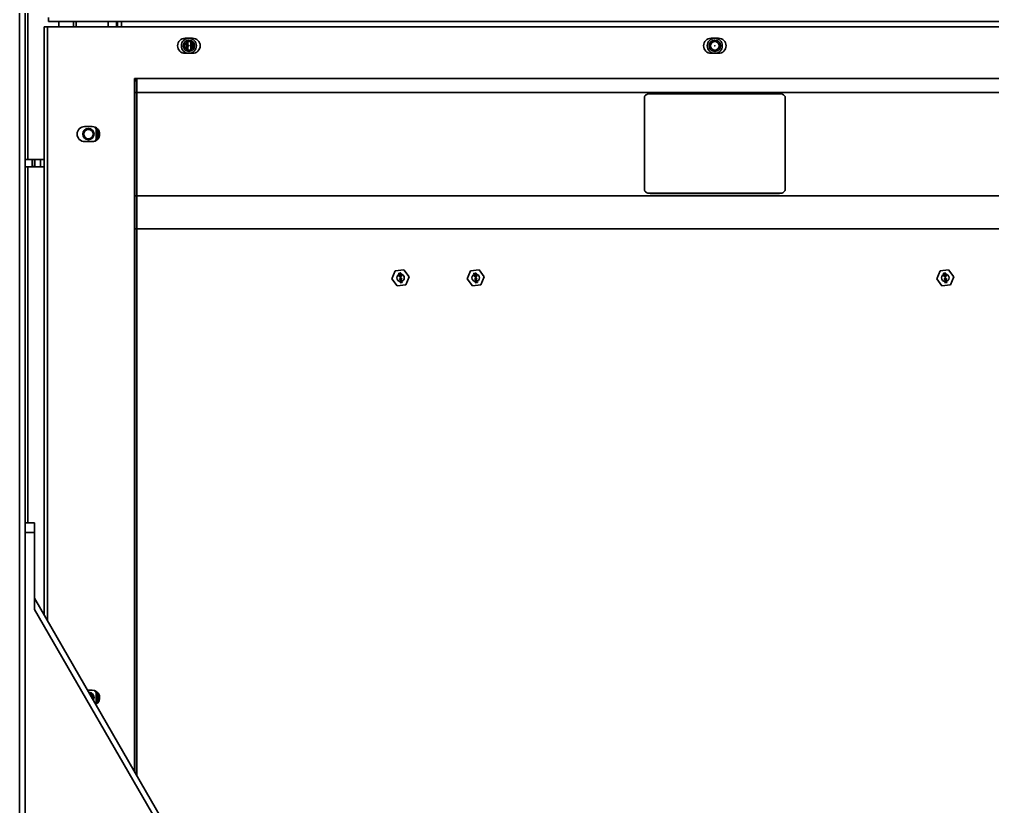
# Model space of a CAD drawing. Header units: millimetres. Extents: x 32496 to 166256, y 3504 to 23939.
# Drawn here: x 49077 to 49595, y 11638 to 12057 of the extents above; entities that cross this region are included whole.
import ezdxf

# ---------------------------------------------------------------- set-up
doc = ezdxf.new("R2010")
doc.units = ezdxf.units.MM
doc.layers.get('0').update_dxf_attribs({"lineweight": 35})

msp = doc.modelspace()

# ---------------------------------------------------------------- linework, layer by layer
at = {"linetype": 'Continuous'}
for p, q in [((49076.64, 13396.575), (49076.64, 10877.575)), ((49079.64, 12485.55), (49079.64, 11788.601)), ((49081.04, 12485.55), (49081.04, 11982.075)), ((49092.04, 12057.575), (49092.04, 12055.575)), ((49092.04, 12055.575), (49801.64, 12055.575)), ((49097.64, 12055.575), (49097.64, 12052.575)), ((49105.34, 12052.575), (49105.34, 12055.575)), ((49106.84, 12055.575), (49106.84, 12052.575)), ((49123.84, 12052.575), (49123.84, 12055.575)), ((49128.34, 12055.575), (49128.34, 12052.575)), ((49128.84, 12052.575), (49128.84, 12055.575)), ((49131.04, 12055.575), (49131.04, 12052.575)), ((49089.84, 12052.575), (49803.84, 12052.575)), ((49089.84, 11739.594), (49089.84, 12052.575)), ((49091.54, 12052.575), (49091.54, 11736.65)), ((49168.84, 12046.575), (49164.84, 12046.575)), ((49165.775, 12045.296), (49165.704, 12045.343)), ((49165.766, 12045.372), (49165.775, 12045.348)), ((49165.775, 12045.348), (49165.802, 12045.309)), ((49165.802, 12045.296), (49165.775, 12045.296)), ((49165.802, 12045.309), (49165.802, 12045.296)), ((49166.278, 12045.438), (49166.364, 12045.438)), ((49166.295, 12045.385), (49166.278, 12045.438)), ((49166.347, 12045.314), (49166.295, 12045.385)), ((49166.433, 12045.261), (49166.347, 12045.314)), ((49166.364, 12045.438), (49166.399, 12045.385)), ((49166.399, 12045.385), (49166.45, 12045.349)), ((49166.52, 12045.243), (49166.433, 12045.261)), ((49166.45, 12045.349), (49166.502, 12045.332)), ((49166.589, 12045.544), (49166.502, 12045.544)), ((49166.502, 12045.332), (49166.606, 12045.332)), ((49166.589, 12045.243), (49166.52, 12045.243)), ((49166.675, 12045.561), (49166.589, 12045.544)), ((49166.675, 12045.261), (49166.589, 12045.243)), ((49166.606, 12045.332), (49166.658, 12045.349)), ((49166.658, 12045.349), (49166.71, 12045.385)), ((49166.762, 12045.314), (49166.675, 12045.261)), ((49166.71, 12045.385), (49166.744, 12045.438)), ((49166.744, 12045.438), (49166.762, 12045.491)), ((49166.762, 12045.491), (49166.775, 12045.57)), ((49166.814, 12045.385), (49166.762, 12045.314)), ((49166.848, 12045.473), (49166.814, 12045.385)), ((49166.862, 12045.573), (49166.848, 12045.473)), ((49167.004, 12045.244), (49167.004, 12045.561)), ((49167.159, 12045.244), (49167.004, 12045.244)), ((49167.107, 12045.552), (49167.108, 12045.42)), ((49167.108, 12045.42), (49167.155, 12045.548)), ((49167.263, 12045.539), (49167.159, 12045.244)), ((49167.678, 12045.244), (49167.601, 12045.466)), ((49167.834, 12045.244), (49167.678, 12045.244)), ((49167.726, 12045.432), (49167.73, 12045.421)), ((49167.73, 12045.421), (49167.73, 12045.431)), ((49167.834, 12045.404), (49167.834, 12045.244)), ((49448.84, 12046.575), (49444.84, 12046.575)), ((49445.775, 12045.296), (49445.704, 12045.343)), ((49445.766, 12045.372), (49445.775, 12045.348)), ((49445.775, 12045.348), (49445.802, 12045.309)), ((49445.802, 12045.296), (49445.775, 12045.296)), ((49445.802, 12045.309), (49445.802, 12045.296)), ((49446.278, 12045.438), (49446.364, 12045.438)), ((49446.295, 12045.385), (49446.278, 12045.438)), ((49446.347, 12045.314), (49446.295, 12045.385)), ((49446.433, 12045.261), (49446.347, 12045.314)), ((49446.364, 12045.438), (49446.399, 12045.385)), ((49446.399, 12045.385), (49446.45, 12045.349)), ((49446.52, 12045.243), (49446.433, 12045.261)), ((49446.45, 12045.349), (49446.502, 12045.332)), ((49446.589, 12045.544), (49446.502, 12045.544)), ((49446.502, 12045.332), (49446.606, 12045.332)), ((49446.589, 12045.243), (49446.52, 12045.243)), ((49446.675, 12045.561), (49446.589, 12045.544)), ((49446.675, 12045.261), (49446.589, 12045.243)), ((49446.606, 12045.332), (49446.658, 12045.349)), ((49446.658, 12045.349), (49446.71, 12045.385)), ((49446.762, 12045.314), (49446.675, 12045.261)), ((49446.71, 12045.385), (49446.744, 12045.438)), ((49446.744, 12045.438), (49446.762, 12045.491)), ((49446.762, 12045.491), (49446.775, 12045.57)), ((49446.814, 12045.385), (49446.762, 12045.314)), ((49446.848, 12045.473), (49446.814, 12045.385)), ((49446.862, 12045.573), (49446.848, 12045.473)), ((49447.004, 12045.244), (49447.004, 12045.561)), ((49447.159, 12045.244), (49447.004, 12045.244)), ((49447.107, 12045.552), (49447.108, 12045.42)), ((49447.108, 12045.42), (49447.155, 12045.548)), ((49447.263, 12045.539), (49447.159, 12045.244)), ((49447.678, 12045.244), (49447.601, 12045.466)), ((49447.834, 12045.244), (49447.678, 12045.244)), ((49447.726, 12045.432), (49447.73, 12045.421)), ((49447.73, 12045.421), (49447.73, 12045.431)), ((49447.834, 12045.404), (49447.834, 12045.244)), ((49165.566, 12040.729), (49165.566, 12044.422)), ((49166.273, 12044.749), (49166.273, 12040.402)), ((49167.808, 12040.548), (49167.808, 12044.603)), ((49167.95, 12044.523), (49167.95, 12040.628)), ((49168.335, 12044.244), (49168.335, 12040.907)), ((49164.84, 12038.575), (49168.84, 12038.575)), ((49444.84, 12038.575), (49448.84, 12038.575)), ((49137.94, 12025.075), (49139.14, 12025.075)), ((49137.94, 12023.875), (49137.94, 12025.075)), ((49139.14, 12025.075), (49754.54, 12025.075)), ((49139.14, 12025.075), (49139.14, 11654.204)), ((49138.94, 12023.876), (49137.94, 12023.876)), ((49137.94, 12023.875), (49137.94, 11656.283)), ((49138.94, 11654.551), (49138.94, 12023.875)), ((49138.94, 12017.753), (49137.94, 12017.753)), ((49754.54, 12017.753), (49139.14, 12017.753)), ((49409.34, 11966.134), (49409.34, 12014.96)), ((49412.34, 12017.081), (49481.34, 12017.081)), ((49484.34, 12014.96), (49484.34, 11966.134)), ((49139.14, 12005.075), (49138.94, 12005.075)), ((49139.14, 12005.075), (49138.94, 12005.075)), ((49139.14, 12004.875), (49138.94, 12004.875)), ((49115.34, 11999.575), (49111.34, 11999.575)), ((49117.538, 11998.288), (49117.958, 11998.559)), ((49118.038, 11998.288), (49117.538, 11998.288)), ((49117.538, 11992.863), (49117.538, 11998.288)), ((49117.99, 11998.568), (49117.958, 11998.559)), ((49118.038, 11998.288), (49118.12, 11998.312)), ((49118.038, 11998.288), (49118.038, 11992.863)), ((49139.14, 11999.075), (49138.94, 11999.075)), ((49118.117, 11993.315), (49118.117, 11997.836)), ((49118.925, 11995.575), (49118.925, 11995.569)), ((49119.063, 11996.467), (49118.963, 11996.356)), ((49118.963, 11994.795), (49119.063, 11994.684)), ((49119.09, 11994.213), (49119.09, 11996.938)), ((49111.34, 11991.575), (49115.34, 11991.575)), ((49117.538, 11992.863), (49118.038, 11992.863)), ((49117.958, 11992.592), (49117.538, 11992.863)), ((49117.958, 11992.592), (49117.99, 11992.583)), ((49118.12, 11992.839), (49118.038, 11992.863)), ((49079.64, 11982.075), (49089.84, 11982.075)), ((49079.64, 11978.075), (49089.84, 11978.075)), ((49081.04, 11978.075), (49081.04, 11788.601)), ((49083.44, 11978.275), (49083.44, 11982.075)), ((49083.44, 11978.275), (49084.64, 11978.275)), ((49084.64, 11978.275), (49084.64, 11982.075)), ((49084.84, 11978.075), (49084.84, 11982.075)), ((49087.84, 11982.075), (49087.84, 11978.075)), ((49137.94, 11962.753), (49138.94, 11962.753)), ((49139.14, 11962.753), (49754.54, 11962.753)), ((49481.34, 11964.048), (49412.34, 11964.048)), ((49412.34, 11964.048), (49412.34, 11964.013)), ((49481.34, 11964.013), (49412.34, 11964.013)), ((49481.34, 11964.013), (49481.34, 11964.048)), ((49138.94, 11945.075), (49137.94, 11945.075)), ((49139.14, 11944.075), (49138.94, 11944.075)), ((49754.54, 11945.075), (49139.14, 11945.075)), ((49274.957, 11918.498), (49276.748, 11922.755)), ((49281.331, 11923.333), (49276.748, 11922.755)), ((49278.629, 11921.506), (49278.755, 11921.522)), ((49278.735, 11920.662), (49278.629, 11921.506)), ((49279.394, 11920.745), (49278.735, 11920.662)), ((49278.755, 11921.522), (49278.846, 11920.802)), ((49278.846, 11920.802), (49279.251, 11920.853)), ((49279.11, 11921.365), (49279.1, 11921.237)), ((49279.119, 11921.089), (49279.1, 11921.237)), ((49279.17, 11921.498), (49279.11, 11921.365)), ((49279.119, 11921.089), (49279.16, 11920.968)), ((49279.16, 11920.968), (49279.251, 11920.853)), ((49279.262, 11921.585), (49279.17, 11921.498)), ((49279.227, 11921.253), (49279.24, 11921.356)), ((49279.227, 11921.253), (49279.245, 11921.105)), ((49279.24, 11921.356), (49279.281, 11921.437)), ((49279.283, 11921.009), (49279.245, 11921.105)), ((49279.382, 11921.651), (49279.262, 11921.585)), ((49279.281, 11921.437), (49279.351, 11921.496)), ((49279.372, 11920.919), (49279.283, 11921.009)), ((49279.351, 11921.496), (49279.423, 11921.53)), ((49279.372, 11920.919), (49279.394, 11920.745)), ((49279.382, 11921.651), (49279.484, 11921.664)), ((49279.474, 11921.537), (49279.423, 11921.53)), ((49279.474, 11921.537), (49279.553, 11921.521)), ((49279.617, 11921.63), (49279.484, 11921.664)), ((49279.553, 11921.521), (49279.635, 11921.481)), ((49279.698, 11920.985), (49279.603, 11920.923)), ((49279.622, 11920.774), (49279.603, 11920.923)), ((49279.727, 11921.569), (49279.617, 11921.63)), ((49279.622, 11920.774), (49279.717, 11920.836)), ((49279.635, 11921.481), (49279.695, 11921.413)), ((49279.695, 11921.413), (49279.733, 11921.317)), ((49279.739, 11921.066), (49279.698, 11920.985)), ((49279.717, 11920.836), (49279.809, 11920.924)), ((49279.819, 11921.454), (49279.727, 11921.569)), ((49279.752, 11921.168), (49279.733, 11921.317)), ((49279.752, 11921.168), (49279.739, 11921.066)), ((49279.809, 11920.924), (49279.869, 11921.057)), ((49279.86, 11921.333), (49279.819, 11921.454)), ((49279.824, 11920.598), (49279.951, 11920.614)), ((49279.911, 11919.903), (49279.824, 11920.598)), ((49279.86, 11921.333), (49279.879, 11921.184)), ((49279.869, 11921.057), (49279.879, 11921.184)), ((49279.951, 11920.614), (49280.063, 11919.721)), ((49281.331, 11923.333), (49284.122, 11919.653)), ((49314.957, 11918.498), (49316.748, 11922.755)), ((49321.331, 11923.333), (49316.748, 11922.755)), ((49318.629, 11921.506), (49318.755, 11921.522)), ((49318.735, 11920.662), (49318.629, 11921.506)), ((49319.394, 11920.745), (49318.735, 11920.662)), ((49318.755, 11921.522), (49318.846, 11920.802)), ((49318.846, 11920.802), (49319.251, 11920.853)), ((49319.11, 11921.365), (49319.1, 11921.237)), ((49319.119, 11921.089), (49319.1, 11921.237)), ((49319.17, 11921.498), (49319.11, 11921.365)), ((49319.119, 11921.089), (49319.16, 11920.968)), ((49319.16, 11920.968), (49319.251, 11920.853)), ((49319.262, 11921.585), (49319.17, 11921.498)), ((49319.227, 11921.253), (49319.24, 11921.356)), ((49319.227, 11921.253), (49319.245, 11921.105)), ((49319.24, 11921.356), (49319.281, 11921.437)), ((49319.283, 11921.009), (49319.245, 11921.105)), ((49319.382, 11921.651), (49319.262, 11921.585)), ((49319.281, 11921.437), (49319.351, 11921.496)), ((49319.372, 11920.919), (49319.283, 11921.009)), ((49319.351, 11921.496), (49319.423, 11921.53)), ((49319.372, 11920.919), (49319.394, 11920.745)), ((49319.382, 11921.651), (49319.484, 11921.664)), ((49319.474, 11921.537), (49319.423, 11921.53)), ((49319.474, 11921.537), (49319.553, 11921.521)), ((49319.617, 11921.63), (49319.484, 11921.664)), ((49319.553, 11921.521), (49319.635, 11921.481)), ((49319.698, 11920.985), (49319.603, 11920.923)), ((49319.622, 11920.774), (49319.603, 11920.923)), ((49319.727, 11921.569), (49319.617, 11921.63)), ((49319.622, 11920.774), (49319.717, 11920.836)), ((49319.635, 11921.481), (49319.695, 11921.413)), ((49319.695, 11921.413), (49319.733, 11921.317)), ((49319.739, 11921.066), (49319.698, 11920.985)), ((49319.717, 11920.836), (49319.809, 11920.924)), ((49319.819, 11921.454), (49319.727, 11921.569)), ((49319.752, 11921.168), (49319.733, 11921.317)), ((49319.752, 11921.168), (49319.739, 11921.066)), ((49319.809, 11920.924), (49319.869, 11921.057)), ((49319.86, 11921.333), (49319.819, 11921.454)), ((49319.824, 11920.598), (49319.951, 11920.614)), ((49319.911, 11919.903), (49319.824, 11920.598)), ((49319.86, 11921.333), (49319.879, 11921.184)), ((49319.869, 11921.057), (49319.879, 11921.184)), ((49319.951, 11920.614), (49320.063, 11919.721)), ((49321.331, 11923.333), (49324.122, 11919.653)), ((49564.957, 11918.498), (49566.748, 11922.755)), ((49571.331, 11923.333), (49566.748, 11922.755)), ((49568.629, 11921.506), (49568.755, 11921.522)), ((49568.735, 11920.662), (49568.629, 11921.506)), ((49569.394, 11920.745), (49568.735, 11920.662)), ((49568.755, 11921.522), (49568.846, 11920.802)), ((49568.846, 11920.802), (49569.251, 11920.853)), ((49569.11, 11921.365), (49569.1, 11921.237)), ((49569.119, 11921.089), (49569.1, 11921.237)), ((49569.17, 11921.498), (49569.11, 11921.365)), ((49569.119, 11921.089), (49569.16, 11920.968)), ((49569.16, 11920.968), (49569.251, 11920.853)), ((49569.262, 11921.585), (49569.17, 11921.498)), ((49569.227, 11921.253), (49569.24, 11921.356)), ((49569.227, 11921.253), (49569.245, 11921.105)), ((49569.24, 11921.356), (49569.281, 11921.437)), ((49569.283, 11921.009), (49569.245, 11921.105)), ((49569.382, 11921.651), (49569.262, 11921.585)), ((49569.281, 11921.437), (49569.351, 11921.496)), ((49569.372, 11920.919), (49569.283, 11921.009)), ((49569.351, 11921.496), (49569.423, 11921.53)), ((49569.372, 11920.919), (49569.394, 11920.745)), ((49569.382, 11921.651), (49569.484, 11921.664)), ((49569.474, 11921.537), (49569.423, 11921.53)), ((49569.474, 11921.537), (49569.553, 11921.521)), ((49569.617, 11921.63), (49569.484, 11921.664)), ((49569.553, 11921.521), (49569.635, 11921.481)), ((49569.698, 11920.985), (49569.603, 11920.923)), ((49569.622, 11920.774), (49569.603, 11920.923)), ((49569.727, 11921.569), (49569.617, 11921.63)), ((49569.622, 11920.774), (49569.717, 11920.836)), ((49569.635, 11921.481), (49569.695, 11921.413)), ((49569.695, 11921.413), (49569.733, 11921.317)), ((49569.739, 11921.066), (49569.698, 11920.985)), ((49569.717, 11920.836), (49569.809, 11920.924)), ((49569.819, 11921.454), (49569.727, 11921.569)), ((49569.752, 11921.168), (49569.733, 11921.317)), ((49569.752, 11921.168), (49569.739, 11921.066)), ((49569.809, 11920.924), (49569.869, 11921.057)), ((49569.86, 11921.333), (49569.819, 11921.454)), ((49569.824, 11920.598), (49569.951, 11920.614)), ((49569.911, 11919.903), (49569.824, 11920.598)), ((49569.86, 11921.333), (49569.879, 11921.184)), ((49569.869, 11921.057), (49569.879, 11921.184)), ((49569.951, 11920.614), (49570.063, 11919.721)), ((49571.331, 11923.333), (49574.122, 11919.653)), ((49277.749, 11914.818), (49274.957, 11918.498)), ((49277.749, 11914.818), (49282.331, 11915.396)), ((49278.814, 11920.244), (49278.807, 11920.092)), ((49278.819, 11919.993), (49278.807, 11920.092)), ((49278.852, 11920.349), (49278.814, 11920.244)), ((49278.819, 11919.993), (49278.867, 11919.822)), ((49278.94, 11920.461), (49278.852, 11920.349)), ((49278.867, 11919.822), (49278.93, 11919.729)), ((49278.93, 11919.729), (49279.044, 11919.643)), ((49278.937, 11920.083), (49278.946, 11920.21)), ((49278.937, 11920.083), (49278.949, 11919.984)), ((49279.039, 11920.499), (49278.94, 11920.461)), ((49278.946, 11920.21), (49278.988, 11920.291)), ((49278.99, 11919.863), (49278.949, 11919.984)), ((49278.988, 11920.291), (49279.057, 11920.35)), ((49279.05, 11919.795), (49278.99, 11919.863)), ((49278.998, 11918.579), (49279.682, 11918.665)), ((49279.016, 11918.43), (49278.998, 11918.579)), ((49279.016, 11918.43), (49279.775, 11917.921)), ((49279.039, 11920.499), (49279.089, 11920.505)), ((49279.044, 11919.643), (49279.148, 11919.631)), ((49279.132, 11919.755), (49279.05, 11919.795)), ((49279.108, 11920.357), (49279.057, 11920.35)), ((49279.194, 11920.493), (49279.089, 11920.505)), ((49279.108, 11920.357), (49279.216, 11920.32)), ((49279.116, 11917.636), (49280.307, 11917.786)), ((49279.145, 11917.413), (49279.116, 11917.636)), ((49279.132, 11919.755), (49279.148, 11919.631)), ((49279.145, 11917.413), (49280.255, 11917.175)), ((49279.276, 11920.453), (49279.194, 11920.493)), ((49279.216, 11920.32), (49279.937, 11919.705)), ((49279.7, 11918.516), (49279.219, 11918.456)), ((49279.753, 11918.095), (49279.219, 11918.456)), ((49280.255, 11917.175), (49279.238, 11916.669)), ((49279.266, 11916.446), (49279.238, 11916.669)), ((49280.457, 11916.596), (49279.266, 11916.446)), ((49279.271, 11919.268), (49279.448, 11919.291)), ((49279.277, 11919.219), (49279.271, 11919.268)), ((49279.911, 11919.903), (49279.276, 11920.453)), ((49279.455, 11919.241), (49279.277, 11919.219)), ((49279.328, 11919.427), (49279.306, 11919.399)), ((49279.306, 11919.399), (49279.448, 11919.291)), ((49279.499, 11919.297), (49279.328, 11919.427)), ((49279.455, 11919.241), (49279.344, 11919.101)), ((49279.344, 11919.101), (49279.372, 11919.08)), ((49279.372, 11919.08), (49279.505, 11919.248)), ((49280.326, 11917.637), (49279.388, 11917.519)), ((49280.369, 11917.29), (49279.388, 11917.519)), ((49279.632, 11919.465), (49279.499, 11919.297)), ((49279.501, 11916.626), (49280.395, 11917.092)), ((49279.501, 11916.626), (49280.438, 11916.745)), ((49279.505, 11919.248), (49279.676, 11919.118)), ((49279.55, 11919.304), (49279.661, 11919.443)), ((49279.55, 11919.304), (49279.727, 11919.326)), ((49279.733, 11919.276), (49279.556, 11919.254)), ((49279.698, 11919.146), (49279.556, 11919.254)), ((49279.661, 11919.443), (49279.632, 11919.465)), ((49279.65, 11918.913), (49279.802, 11918.932)), ((49279.682, 11918.665), (49279.65, 11918.913)), ((49279.676, 11919.118), (49279.698, 11919.146)), ((49279.753, 11918.095), (49279.7, 11918.516)), ((49279.727, 11919.326), (49279.733, 11919.276)), ((49279.927, 11917.94), (49279.775, 11917.921)), ((49279.802, 11918.932), (49279.834, 11918.684)), ((49279.834, 11918.684), (49280.188, 11918.729)), ((49280.207, 11918.58), (49279.852, 11918.535)), ((49279.852, 11918.535), (49279.927, 11917.94)), ((49280.063, 11919.721), (49279.937, 11919.705)), ((49280.188, 11918.729), (49280.207, 11918.58)), ((49280.307, 11917.786), (49280.326, 11917.637)), ((49280.369, 11917.29), (49280.395, 11917.092)), ((49280.438, 11916.745), (49280.457, 11916.596)), ((49284.122, 11919.653), (49282.331, 11915.396)), ((49317.749, 11914.818), (49314.957, 11918.498)), ((49317.749, 11914.818), (49322.331, 11915.396)), ((49318.814, 11920.244), (49318.807, 11920.092)), ((49318.819, 11919.993), (49318.807, 11920.092)), ((49318.852, 11920.349), (49318.814, 11920.244)), ((49318.819, 11919.993), (49318.867, 11919.822)), ((49318.94, 11920.461), (49318.852, 11920.349)), ((49318.867, 11919.822), (49318.93, 11919.729)), ((49318.93, 11919.729), (49319.044, 11919.643)), ((49318.937, 11920.083), (49318.946, 11920.21)), ((49318.937, 11920.083), (49318.949, 11919.984)), ((49319.039, 11920.499), (49318.94, 11920.461)), ((49318.946, 11920.21), (49318.988, 11920.291)), ((49318.99, 11919.863), (49318.949, 11919.984)), ((49318.988, 11920.291), (49319.057, 11920.35)), ((49319.05, 11919.795), (49318.99, 11919.863)), ((49318.998, 11918.579), (49319.682, 11918.665)), ((49319.016, 11918.43), (49318.998, 11918.579)), ((49319.016, 11918.43), (49319.775, 11917.921)), ((49319.039, 11920.499), (49319.089, 11920.505)), ((49319.044, 11919.643), (49319.148, 11919.631)), ((49319.132, 11919.755), (49319.05, 11919.795)), ((49319.108, 11920.357), (49319.057, 11920.35)), ((49319.194, 11920.493), (49319.089, 11920.505)), ((49319.108, 11920.357), (49319.216, 11920.32)), ((49319.116, 11917.636), (49320.307, 11917.786)), ((49319.145, 11917.413), (49319.116, 11917.636)), ((49319.132, 11919.755), (49319.148, 11919.631)), ((49319.145, 11917.413), (49320.255, 11917.175)), ((49319.276, 11920.453), (49319.194, 11920.493)), ((49319.216, 11920.32), (49319.937, 11919.705)), ((49319.7, 11918.516), (49319.219, 11918.456)), ((49319.753, 11918.095), (49319.219, 11918.456)), ((49320.255, 11917.175), (49319.238, 11916.669)), ((49319.266, 11916.446), (49319.238, 11916.669)), ((49320.457, 11916.596), (49319.266, 11916.446)), ((49319.271, 11919.268), (49319.448, 11919.291)), ((49319.277, 11919.219), (49319.271, 11919.268)), ((49319.911, 11919.903), (49319.276, 11920.453)), ((49319.455, 11919.241), (49319.277, 11919.219)), ((49319.328, 11919.427), (49319.306, 11919.399)), ((49319.306, 11919.399), (49319.448, 11919.291)), ((49319.499, 11919.297), (49319.328, 11919.427)), ((49319.455, 11919.241), (49319.344, 11919.101)), ((49319.344, 11919.101), (49319.372, 11919.08)), ((49319.372, 11919.08), (49319.505, 11919.248)), ((49320.326, 11917.637), (49319.388, 11917.519)), ((49320.369, 11917.29), (49319.388, 11917.519)), ((49319.632, 11919.465), (49319.499, 11919.297)), ((49319.501, 11916.626), (49320.395, 11917.092)), ((49319.501, 11916.626), (49320.438, 11916.745)), ((49319.505, 11919.248), (49319.676, 11919.118)), ((49319.55, 11919.304), (49319.661, 11919.443)), ((49319.55, 11919.304), (49319.727, 11919.326)), ((49319.733, 11919.276), (49319.556, 11919.254)), ((49319.698, 11919.146), (49319.556, 11919.254)), ((49319.661, 11919.443), (49319.632, 11919.465)), ((49319.65, 11918.913), (49319.802, 11918.932)), ((49319.682, 11918.665), (49319.65, 11918.913)), ((49319.676, 11919.118), (49319.698, 11919.146)), ((49319.753, 11918.095), (49319.7, 11918.516)), ((49319.727, 11919.326), (49319.733, 11919.276)), ((49319.927, 11917.94), (49319.775, 11917.921)), ((49319.802, 11918.932), (49319.834, 11918.684)), ((49319.834, 11918.684), (49320.188, 11918.729)), ((49320.207, 11918.58), (49319.852, 11918.535)), ((49319.852, 11918.535), (49319.927, 11917.94)), ((49320.063, 11919.721), (49319.937, 11919.705)), ((49320.188, 11918.729), (49320.207, 11918.58)), ((49320.307, 11917.786), (49320.326, 11917.637)), ((49320.369, 11917.29), (49320.395, 11917.092)), ((49320.438, 11916.745), (49320.457, 11916.596)), ((49324.122, 11919.653), (49322.331, 11915.396)), ((49567.749, 11914.818), (49564.957, 11918.498)), ((49567.749, 11914.818), (49572.331, 11915.396)), ((49568.814, 11920.244), (49568.807, 11920.092)), ((49568.819, 11919.993), (49568.807, 11920.092)), ((49568.852, 11920.349), (49568.814, 11920.244)), ((49568.819, 11919.993), (49568.867, 11919.822)), ((49568.94, 11920.461), (49568.852, 11920.349)), ((49568.867, 11919.822), (49568.93, 11919.729)), ((49568.93, 11919.729), (49569.044, 11919.643)), ((49568.937, 11920.083), (49568.946, 11920.21)), ((49568.937, 11920.083), (49568.949, 11919.984)), ((49569.039, 11920.499), (49568.94, 11920.461)), ((49568.946, 11920.21), (49568.988, 11920.291)), ((49568.99, 11919.863), (49568.949, 11919.984)), ((49568.988, 11920.291), (49569.057, 11920.35)), ((49569.05, 11919.795), (49568.99, 11919.863)), ((49568.998, 11918.579), (49569.682, 11918.665)), ((49569.016, 11918.43), (49568.998, 11918.579)), ((49569.016, 11918.43), (49569.775, 11917.921)), ((49569.039, 11920.499), (49569.089, 11920.505)), ((49569.044, 11919.643), (49569.148, 11919.631)), ((49569.132, 11919.755), (49569.05, 11919.795)), ((49569.108, 11920.357), (49569.057, 11920.35)), ((49569.194, 11920.493), (49569.089, 11920.505)), ((49569.108, 11920.357), (49569.216, 11920.32)), ((49569.116, 11917.636), (49570.307, 11917.786)), ((49569.145, 11917.413), (49569.116, 11917.636)), ((49569.132, 11919.755), (49569.148, 11919.631)), ((49569.145, 11917.413), (49570.255, 11917.175)), ((49569.276, 11920.453), (49569.194, 11920.493)), ((49569.216, 11920.32), (49569.937, 11919.705)), ((49569.7, 11918.516), (49569.219, 11918.456)), ((49569.753, 11918.095), (49569.219, 11918.456)), ((49570.255, 11917.175), (49569.238, 11916.669)), ((49569.266, 11916.446), (49569.238, 11916.669)), ((49570.457, 11916.596), (49569.266, 11916.446)), ((49569.271, 11919.268), (49569.448, 11919.291)), ((49569.277, 11919.219), (49569.271, 11919.268)), ((49569.911, 11919.903), (49569.276, 11920.453)), ((49569.455, 11919.241), (49569.277, 11919.219)), ((49569.328, 11919.427), (49569.306, 11919.399)), ((49569.306, 11919.399), (49569.448, 11919.291)), ((49569.499, 11919.297), (49569.328, 11919.427)), ((49569.455, 11919.241), (49569.344, 11919.101)), ((49569.344, 11919.101), (49569.372, 11919.08)), ((49569.372, 11919.08), (49569.505, 11919.248)), ((49570.326, 11917.637), (49569.388, 11917.519)), ((49570.369, 11917.29), (49569.388, 11917.519)), ((49569.632, 11919.465), (49569.499, 11919.297)), ((49569.501, 11916.626), (49570.395, 11917.092)), ((49569.501, 11916.626), (49570.438, 11916.745)), ((49569.505, 11919.248), (49569.676, 11919.118)), ((49569.55, 11919.304), (49569.661, 11919.443)), ((49569.55, 11919.304), (49569.727, 11919.326)), ((49569.733, 11919.276), (49569.556, 11919.254)), ((49569.698, 11919.146), (49569.556, 11919.254)), ((49569.661, 11919.443), (49569.632, 11919.465)), ((49569.65, 11918.913), (49569.802, 11918.932)), ((49569.682, 11918.665), (49569.65, 11918.913)), ((49569.676, 11919.118), (49569.698, 11919.146)), ((49569.753, 11918.095), (49569.7, 11918.516)), ((49569.727, 11919.326), (49569.733, 11919.276)), ((49569.927, 11917.94), (49569.775, 11917.921)), ((49569.802, 11918.932), (49569.834, 11918.684)), ((49569.834, 11918.684), (49570.188, 11918.729)), ((49570.207, 11918.58), (49569.852, 11918.535)), ((49569.852, 11918.535), (49569.927, 11917.94)), ((49570.063, 11919.721), (49569.937, 11919.705)), ((49570.188, 11918.729), (49570.207, 11918.58)), ((49570.307, 11917.786), (49570.326, 11917.637)), ((49570.369, 11917.29), (49570.395, 11917.092)), ((49570.438, 11916.745), (49570.457, 11916.596)), ((49574.122, 11919.653), (49572.331, 11915.396)), ((49138.94, 11898.986), (49139.14, 11898.986)), ((49138.94, 11897.947), (49139.14, 11897.947)), ((49079.64, 11788.601), (49084.64, 11788.601)), ((49079.64, 11508.601), (49079.64, 11788.601)), ((49084.64, 11742.601), (49084.64, 11788.601)), ((49079.64, 11783.601), (49084.64, 11783.601)), ((49138.94, 11768.806), (49139.14, 11768.806)), ((49084.64, 11748.601), (49584.64, 10882.575)), ((49084.64, 11742.601), (49581.176, 10882.575)), ((49115.34, 11699.575), (49112.945, 11699.575)), ((49117.538, 11698.288), (49117.958, 11698.559)), ((49118.038, 11698.288), (49117.538, 11698.288)), ((49117.538, 11692.863), (49117.538, 11698.288)), ((49117.99, 11698.568), (49117.958, 11698.559)), ((49118.038, 11698.288), (49118.12, 11698.312)), ((49118.038, 11698.288), (49118.038, 11692.863)), ((49118.117, 11693.315), (49118.117, 11697.836)), ((49117.538, 11692.863), (49118.038, 11692.863)), ((49117.958, 11692.592), (49117.538, 11692.863)), ((49118.12, 11692.839), (49118.038, 11692.863)), ((49118.925, 11695.575), (49118.925, 11695.569)), ((49119.063, 11696.467), (49118.963, 11696.356)), ((49118.963, 11694.795), (49119.063, 11694.684)), ((49119.09, 11694.213), (49119.09, 11696.938)), ((49117.958, 11692.592), (49117.99, 11692.583))]:
    msp.add_line(p, q, dxfattribs=at)
for points in [[(49119.063, 11996.467), (49119.03, 11996.43), (49118.996, 11996.393), (49118.963, 11996.356)], [(49118.963, 11994.795), (49118.996, 11994.758), (49119.03, 11994.721), (49119.063, 11994.684)], [(49119.063, 11696.467), (49119.03, 11696.43), (49118.996, 11696.393), (49118.963, 11696.356)], [(49118.963, 11694.795), (49118.996, 11694.758), (49119.03, 11694.721), (49119.063, 11694.684)]]:
    msp.add_lwpolyline(points, dxfattribs=at)
for centre, radius in [((49166.84, 12042.575), 4), ((49166.84, 12042.575), 3), ((49446.84, 12042.575), 4), ((49446.84, 12042.575), 3), ((49166.84, 12042.575), 2.25), ((49166.84, 12042.575), 0.1), ((49446.84, 12042.575), 2.25), ((49446.84, 12042.575), 0.1), ((49113.34, 11995.575), 3), ((49113.34, 11995.575), 2.5), ((49279.54, 11919.075), 2), ((49319.54, 11919.075), 2), ((49569.54, 11919.075), 2)]:
    msp.add_circle(centre, radius, dxfattribs=at)
for centre, radius, start, end in [((49164.84, 12042.575), 4, 90, 270), ((49168.84, 12042.575), 4, 270, 90), ((49444.84, 12042.575), 4, 90, 270), ((49448.84, 12042.575), 4, 270, 90), ((49139.14, 12023.875), 1.2, 90, 180), ((49139.14, 12023.875), 0.2, 90, 180), ((49111.34, 11995.575), 4, 90, 270), ((49115.34, 11995.575), 4, 270, 90), ((49113.34, 11995.575), 4.999, 32.86431, 49.65844), ((49113.34, 11995.575), 5.499, 32.86431, 34.09945), ((49113.34, 11995.575), 5.585, 0, 30.76123), ((49113.34, 11995.575), 5.285, 334.67939, 25.32061), ((49113.34, 11995.575), 5.585, 329.24232, 359.93768), ((49113.34, 11995.575), 5.661, 357.86504, 2.13496), ((49113.34, 11995.575), 4.999, 310.34481, 327.13569), ((49113.34, 11995.575), 5.499, 325.89281, 327.13569), ((49117.611, 11992.831), 0.509, 343.91946, 0.8578), ((49083.24, 11978.275), 0.2, 270, 0), ((49083.24, 11978.275), 1.4, 351.76338, 0), ((49410.826, 11966.17), 1.486, 180.00048, 181.32068), ((49482.854, 11966.17), 1.486, 358.67932, 359.99952), ((49113.34, 11695.575), 3, 333.70163, 86.29464), ((49113.34, 11695.575), 2.5, 341.77326, 78.43407), ((49115.34, 11695.575), 4, 298.93346, 90), ((49113.34, 11695.575), 4.999, 32.86431, 49.65844), ((49113.34, 11695.575), 5.499, 32.86431, 34.09945), ((49113.34, 11695.575), 5.285, 334.67939, 25.32061), ((49113.34, 11695.575), 5.585, 0, 30.76123), ((49113.34, 11695.575), 4.999, 319.40739, 327.13569), ((49117.611, 11692.831), 0.509, 343.91946, 0.8578), ((49113.34, 11695.575), 5.585, 329.24232, 359.93768), ((49113.34, 11695.575), 5.792, 337.60848, 351.14788), ((49113.34, 11695.575), 5.792, 8.85212, 22.38476), ((49113.34, 11695.575), 5.499, 325.89281, 327.13569)]:
    msp.add_arc(centre, radius, start, end, dxfattribs=at)
msp.add_ellipse((49140.34, 11762.34), major_axis=(0, 1.617), ratio=0.8660254, start_param=1.5707963, end_param=2.1023472, dxfattribs=at)
for points, knots in [([(49409.34, 12014.96), (49409.34, 12015.099), (49409.38, 12015.384), (49409.557, 12015.789), (49409.841, 12016.158), (49410.359, 12016.599), (49411.204, 12016.981), (49411.953, 12017.081), (49412.34, 12017.081)], [0, 0, 0, 0, 0.1034258, 0.2106854, 0.3244943, 0.4464294, 0.712926, 1, 1, 1, 1]), ([(49481.34, 12017.081), (49481.726, 12017.081), (49482.475, 12016.981), (49483.32, 12016.599), (49483.839, 12016.158), (49484.123, 12015.789), (49484.299, 12015.384), (49484.34, 12015.099), (49484.34, 12014.96)], [0, 0, 0, 0, 0.2870739, 0.5535705, 0.6755056, 0.7893145, 0.8965742, 1, 1, 1, 1]), ([(49118.038, 11998.288), (49118.038, 11998.336), (49118.025, 11998.431), (49117.984, 11998.519), (49117.958, 11998.559)], [0, 0, 0, 0, 0.5, 1, 1, 1, 1]), ([(49118.1, 11998.461), (49118.103, 11998.449), (49118.115, 11998.4), (49118.12, 11998.35), (49118.12, 11998.312)], [0, 0, 0, 0, 0.2449643, 1, 1, 1, 1]), ([(49118.12, 11998.312), (49118.119, 11998.274), (49118.118, 11998.116), (49118.117, 11997.957), (49118.117, 11997.836)], [0, 0, 0, 0, 0.2366786, 1, 1, 1, 1]), ([(49118.117, 11993.315), (49118.117, 11993.274), (49118.117, 11993.116), (49118.118, 11992.957), (49118.12, 11992.839)], [0, 0, 0, 0, 0.2575485, 1, 1, 1, 1]), ([(49118.963, 11996.356), (49118.962, 11996.355), (49118.962, 11996.35), (49118.961, 11996.342), (49118.962, 11996.328), (49118.963, 11996.309), (49118.965, 11996.285), (49118.968, 11996.245), (49118.973, 11996.184), (49118.98, 11996.1), (49118.986, 11996.003), (49118.993, 11995.897), (49118.996, 11995.824), (49118.997, 11995.786)], [0, 0, 0, 0, 0.0070922, 0.0227762, 0.0472013, 0.0802905, 0.1217895, 0.1714132, 0.2935698, 0.4432488, 0.6153365, 0.8035356, 1, 1, 1, 1]), ([(49118.997, 11995.365), (49118.996, 11995.327), (49118.993, 11995.254), (49118.986, 11995.148), (49118.98, 11995.051), (49118.973, 11994.967), (49118.968, 11994.906), (49118.965, 11994.866), (49118.963, 11994.842), (49118.962, 11994.823), (49118.961, 11994.809), (49118.962, 11994.801), (49118.962, 11994.796), (49118.963, 11994.795)], [0, 0, 0, 0, 0.1964865, 0.3846809, 0.5567494, 0.706456, 0.8286292, 0.8782322, 0.9196984, 0.9527628, 0.9771907, 0.9928965, 1, 1, 1, 1]), ([(49118.963, 11996.356), (49118.968, 11996.316), (49118.996, 11996.237), (49119.055, 11996.175), (49119.089, 11996.151)], [0, 0, 0, 0, 0.4870421, 1, 1, 1, 1]), ([(49118.963, 11994.795), (49118.968, 11994.834), (49118.996, 11994.914), (49119.054, 11994.976), (49119.089, 11995)], [0, 0, 0, 0, 0.4840345, 1, 1, 1, 1]), ([(49118.038, 11992.863), (49118.038, 11992.815), (49118.025, 11992.72), (49117.984, 11992.632), (49117.958, 11992.592)], [0, 0, 0, 0, 0.5, 1, 1, 1, 1]), ([(49412.34, 11964.048), (49411.957, 11964.048), (49411.215, 11964.147), (49410.376, 11964.522), (49409.858, 11964.954), (49409.572, 11965.317), (49409.39, 11965.716), (49409.343, 11965.997), (49409.34, 11966.135)], [0, 0, 0, 0, 0.2866075, 0.5530569, 0.6751451, 0.789168, 0.896581, 1, 1, 1, 1]), ([(49409.34, 11966.134), (49409.34, 11965.995), (49409.38, 11965.71), (49409.557, 11965.306), (49409.841, 11964.936), (49410.359, 11964.496), (49411.204, 11964.114), (49411.953, 11964.013), (49412.34, 11964.013)], [0, 0, 0, 0, 0.1034258, 0.2106854, 0.3244943, 0.4464294, 0.712926, 1, 1, 1, 1]), ([(49484.339, 11966.135), (49484.336, 11965.997), (49484.29, 11965.716), (49484.108, 11965.317), (49483.821, 11964.954), (49483.303, 11964.522), (49482.464, 11964.147), (49481.722, 11964.048), (49481.34, 11964.048)], [0, 0, 0, 0, 0.1034189, 0.2108319, 0.3248548, 0.446943, 0.7133924, 1, 1, 1, 1]), ([(49481.34, 11964.013), (49481.726, 11964.013), (49482.475, 11964.114), (49483.32, 11964.496), (49483.839, 11964.936), (49484.123, 11965.306), (49484.299, 11965.71), (49484.34, 11965.995), (49484.34, 11966.134)], [0, 0, 0, 0, 0.2870739, 0.5535705, 0.6755056, 0.7893145, 0.8965742, 1, 1, 1, 1]), ([(49118.038, 11698.288), (49118.038, 11698.336), (49118.025, 11698.431), (49117.984, 11698.519), (49117.958, 11698.559)], [0, 0, 0, 0, 0.5, 1, 1, 1, 1]), ([(49118.1, 11698.461), (49118.103, 11698.449), (49118.115, 11698.4), (49118.12, 11698.35), (49118.12, 11698.312)], [0, 0, 0, 0, 0.2449643, 1, 1, 1, 1]), ([(49118.12, 11698.312), (49118.119, 11698.274), (49118.118, 11698.116), (49118.117, 11697.957), (49118.117, 11697.836)], [0, 0, 0, 0, 0.2366786, 1, 1, 1, 1]), ([(49118.038, 11692.863), (49118.038, 11692.815), (49118.025, 11692.72), (49117.984, 11692.632), (49117.958, 11692.592)], [0, 0, 0, 0, 0.5, 1, 1, 1, 1]), ([(49118.117, 11693.315), (49118.117, 11693.274), (49118.117, 11693.116), (49118.118, 11692.957), (49118.12, 11692.839)], [0, 0, 0, 0, 0.2575485, 1, 1, 1, 1]), ([(49118.963, 11696.356), (49118.962, 11696.355), (49118.962, 11696.35), (49118.961, 11696.342), (49118.962, 11696.328), (49118.963, 11696.309), (49118.965, 11696.285), (49118.968, 11696.245), (49118.973, 11696.184), (49118.98, 11696.1), (49118.986, 11696.003), (49118.993, 11695.897), (49118.996, 11695.824), (49118.997, 11695.786)], [0, 0, 0, 0, 0.0070922, 0.0227762, 0.0472013, 0.0802905, 0.1217895, 0.1714132, 0.2935698, 0.4432488, 0.6153365, 0.8035356, 1, 1, 1, 1]), ([(49118.997, 11695.365), (49118.996, 11695.327), (49118.993, 11695.254), (49118.986, 11695.148), (49118.98, 11695.051), (49118.973, 11694.967), (49118.968, 11694.906), (49118.965, 11694.866), (49118.963, 11694.842), (49118.962, 11694.823), (49118.961, 11694.809), (49118.962, 11694.801), (49118.962, 11694.796), (49118.963, 11694.795)], [0, 0, 0, 0, 0.1964865, 0.3846809, 0.5567494, 0.706456, 0.8286292, 0.8782322, 0.9196984, 0.9527628, 0.9771907, 0.9928965, 1, 1, 1, 1]), ([(49118.963, 11696.356), (49118.968, 11696.316), (49118.996, 11696.237), (49119.055, 11696.175), (49119.089, 11696.151)], [0, 0, 0, 0, 0.4870421, 1, 1, 1, 1]), ([(49118.963, 11694.795), (49118.968, 11694.834), (49118.996, 11694.914), (49119.054, 11694.976), (49119.089, 11695)], [0, 0, 0, 0, 0.4840345, 1, 1, 1, 1])]:
    msp.add_open_spline(points, degree=3, knots=knots, dxfattribs=at)

doc.saveas('drawing.dxf')
